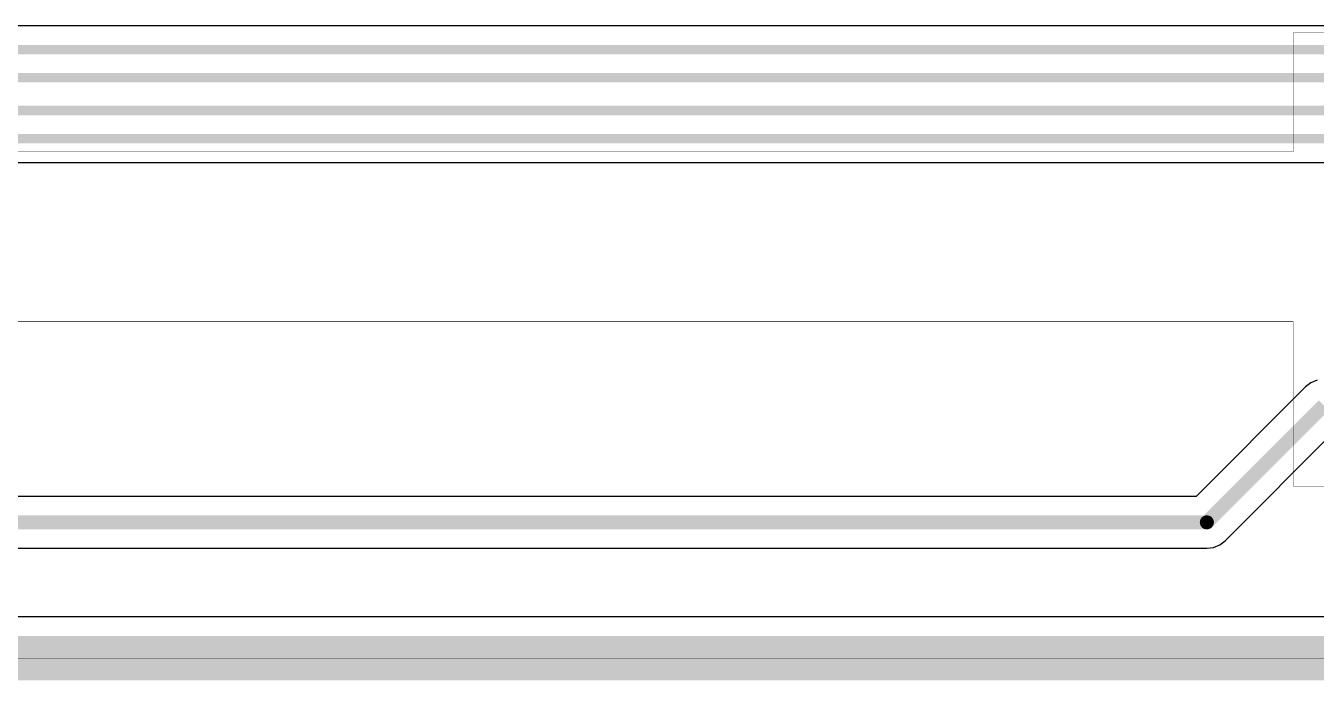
# Model space of a CAD drawing. Header units: millimetres. Extents: x 25 to 374, y 23 to 150.
# Drawn here: x 168.7 to 203.72, y 22.97 to 40.73 of the extents above; entities that cross this region are included whole.
import ezdxf

# ---------------------------------------------------------------- set-up
doc = ezdxf.new("R2010")
doc.units = ezdxf.units.MM
for name, color, linetype in [('BottomLayer', 5, 'Continuous'), ('KeepOutLayer', 6, 'Continuous'), ('Mechanical1', 6, 'Continuous'), ('TopLayer', 1, 'Continuous')]:
    doc.layers.add(name, color=color, linetype=linetype)

msp = doc.modelspace()

# ---------------------------------------------------------------- linework, layer by layer
at = {"layer": 'BottomLayer'}
for p, q in [((204.784, 40.726), (108.165, 40.726)), ((161.52, 37.018), (226.133, 37.018)), ((203.426, 30.925), (200.457, 27.956)), ((203.572, 31.037), (203.426, 30.925)), ((203.742, 31.107), (203.572, 31.037)), ((201.247, 26.753), (204.216, 29.722)), ((200.457, 27.956), (150.472, 27.956)), ((200.931, 26.571), (201.101, 26.642)), ((201.101, 26.642), (201.247, 26.753)), ((150.181, 26.547), (200.749, 26.547)), ((200.749, 26.547), (200.931, 26.571)), ((204.912, 24.686), (108.037, 24.686))]:
    msp.add_line(p, q, dxfattribs=at)
for points, const_width in [([(100.63, 40.079), (291.554, 40.079)], 0.254), ([(81.877, 39.317), (292.697, 39.317)], 0.254), ([(51.75, 38.428), (294.475, 38.428)], 0.254), ([(161.252, 37.666), (331.178, 37.666)], 0.254), ([(200.749, 27.252), (203.924, 30.427)], 0.381), ([(150.181, 27.252), (200.749, 27.252)], 0.381)]:
    msp.add_lwpolyline(points, dxfattribs=dict(at, const_width=const_width))
at = {"layer": 'BottomLayer', "const_width": 0.191}
msp.add_lwpolyline([(200.654, 27.252, 1), (200.844, 27.252, 1)], format="xyb", close=True, dxfattribs=at)
msp.add_lwpolyline([(200.654, 27.252, 1), (200.844, 27.252, 1)], format="xyb", close=True, dxfattribs=at)
at = {"layer": 'KeepOutLayer', "const_width": 1.2}
msp.add_lwpolyline([(25.495, 23.569), (373.158, 23.569)], dxfattribs=at)
at = {"layer": 'Mechanical1', "const_width": 0.0127}
for points in [[(203.089, 40.535), (209.838, 40.535)], [(203.089, 37.305), (203.089, 40.535)], [(163.463, 37.305), (203.089, 37.305)], [(163.463, 32.705), (203.089, 32.705)], [(203.089, 28.235), (203.089, 32.705)], [(203.089, 28.235), (204.812, 28.235)], [(25.495, 23.569), (373.158, 23.569)]]:
    msp.add_lwpolyline(points, dxfattribs=at)
at = {"layer": 'Mechanical1', "const_width": 0.00635}
for points in [[(203.086, 40.535, 1), (203.092, 40.535, 1)], [(203.086, 40.535, 1), (203.092, 40.535, 1)], [(203.086, 37.305, 1), (203.092, 37.305, 1)], [(203.086, 37.305, 1), (203.092, 37.305, 1)], [(203.086, 32.705, 1), (203.092, 32.705, 1)], [(203.086, 32.705, 1), (203.092, 32.705, 1)], [(203.086, 28.235, 1), (203.092, 28.235, 1)], [(203.086, 28.235, 1), (203.092, 28.235, 1)]]:
    msp.add_lwpolyline(points, format="xyb", close=True, dxfattribs=at)
at = {"layer": 'TopLayer'}
msp.add_line((204.912, 24.686), (108.037, 24.686), dxfattribs=at)

doc.saveas('drawing.dxf')
